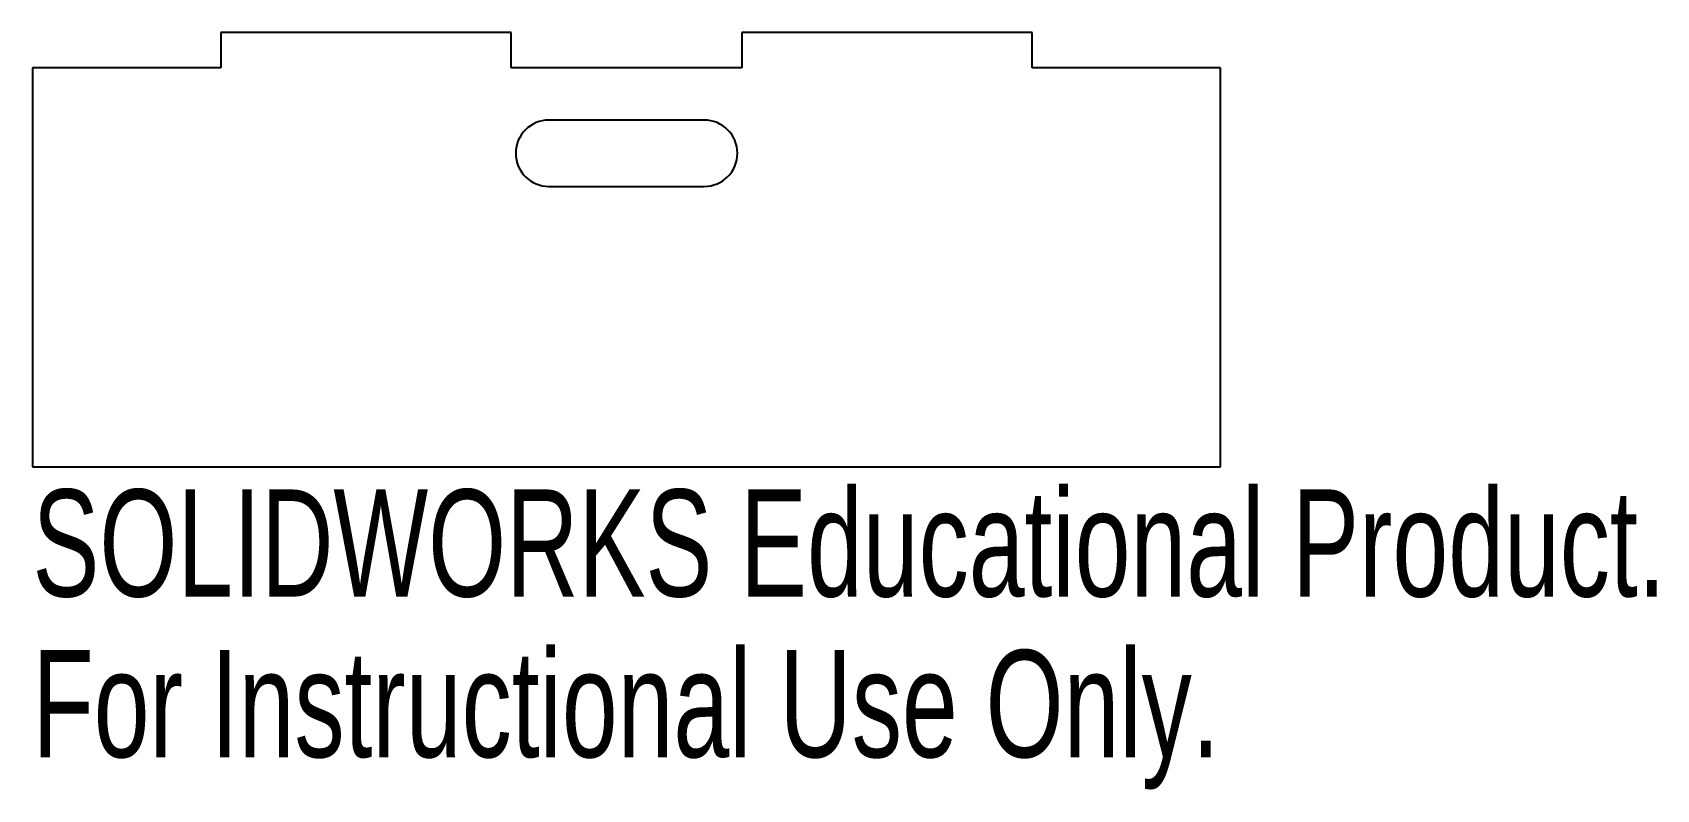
# Model space of a CAD drawing. Header units: millimetres. Extents: x 0 to 73.3, y -14.6 to 19.6.
import ezdxf

# ---------------------------------------------------------------- set-up
doc = ezdxf.new("R2010")
doc.units = ezdxf.units.MM
doc.styles.add('SLDTEXTSTYLE0', font='TXT', dxfattribs={"width": 0.7})

msp = doc.modelspace()

# ---------------------------------------------------------------- linework, layer by layer
at = {"color": 7, "linetype": 'Continuous', "lineweight": 25}
for p, q in [((8.5, 19.6), (8.5, 18)), ((21.6, 19.6), (8.5, 19.6)), ((21.6, 18), (21.6, 19.6)), ((32, 19.6), (32, 18)), ((45.1, 19.6), (32, 19.6)), ((45.1, 18), (45.1, 19.6)), ((8.5, 18), (0, 18)), ((0, 18), (0, 0)), ((32, 18), (21.6, 18)), ((53.6, 18), (45.1, 18)), ((53.6, 0), (53.6, 18)), ((30.3, 15.65), (23.3, 15.65)), ((23.3, 12.65), (30.3, 12.65)), ((0, 0), (53.6, 0))]:
    msp.add_line(p, q, dxfattribs=at)
for centre, start, end in [((23.3, 14.15), 90, 270), ((30.3, 14.15), 270, 90)]:
    msp.add_arc(centre, 1.5, start, end, dxfattribs=at)

# ---------------------------------------------------------------- texts
at = {"color": 7, "linetype": 'Continuous', "char_height": 4.83362, "attachment_point": 1, "style": 'SLDTEXTSTYLE0'}
for s, insert in [('SOLIDWORKS Educational Product.', (0, -1.02)), ('For Instructional Use Only.', (0, -8.27))]:
    msp.add_mtext(s, dxfattribs=dict(at, insert=insert))

doc.saveas('drawing.dxf')
